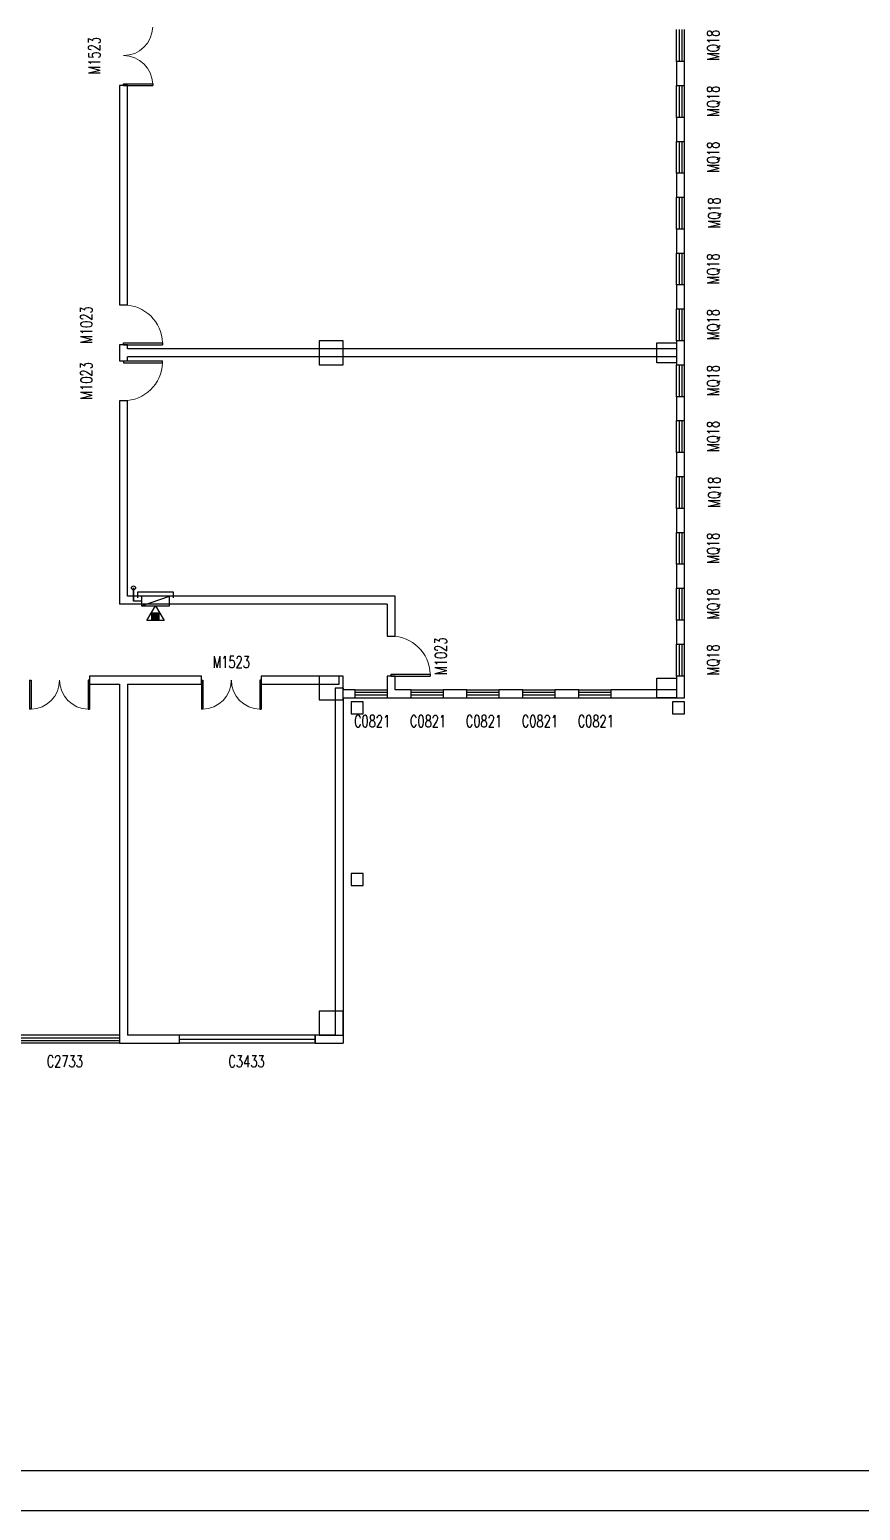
# Model space of a CAD drawing. Header units: inches. Extents: x -867 to 118033, y 851870 to 935970.
# Drawn here: x 76433 to 97233, y 851870 to 888980 of the extents above; entities that cross this region are included whole.
import ezdxf

# ---------------------------------------------------------------- set-up
doc = ezdxf.new("R2010")
doc.units = ezdxf.units.IN
doc.header["$MEASUREMENT"] = 0
for name, color, linetype in [('COLUMN', 10, 'Continuous'), ('DOOR_FIRE', 10, 'Continuous'), ('WALL', 10, 'Continuous'), ('WINDOW', 10, 'Continuous')]:
    doc.layers.add(name, color=color, linetype=linetype)
doc.styles.add('_TCH_WINDOW', font='SIMPLEX', dxfattribs={"bigfont": 'GBCBIG'})

msp = doc.modelspace()

# ---------------------------------------------------------------- linework, layer by layer
at = {"color": 1}
for p, q in [((79033, 874660), (79033, 874990)), ((79033, 874660), (79033, 874990)), ((79233, 874660), (79033, 874660)), ((79233, 874660), (79033, 874660))]:
    msp.add_line(p, q, dxfattribs=at)
at = {"color": 1, "linetype": 'Continuous', "ltscale": 2}
msp.add_line((79033, 874990), (79033, 874660), dxfattribs=at)
msp.add_line((79033, 874990), (79033, 874660), dxfattribs=at)
at = {"color": 8}
for p, q in [((79671, 874185), (79495, 874361)), ((79642, 874185), (79495, 874333)), ((79671, 874214), (79523, 874361)), ((79671, 874242), (79551, 874361)), ((79671, 874270), (79579, 874361)), ((79671, 874298), (79608, 874361)), ((79671, 874327), (79636, 874361)), ((79614, 874185), (79495, 874305)), ((79586, 874185), (79495, 874276)), ((79557, 874185), (79495, 874248)), ((79529, 874185), (79495, 874220))]:
    msp.add_line(p, q, dxfattribs=at)
at = {"color": 7}
msp.add_line((-867, 851870), (118033, 851870), dxfattribs=at)
msp.add_lwpolyline([(117033, 852870), (117033, 934970), (1633, 934970), (1633, 852870)], close=True, dxfattribs=at)
at = {"color": 30}
msp.add_lwpolyline([(80033, 874740), (80033, 874880), (79133, 874880), (79133, 874740)], dxfattribs=at)
at = {"color": 30, "linetype": 'Continuous'}
for points in [[(79933, 874780), (79233, 874780), (79233, 874540), (79933, 874780)], [(79933, 874780), (79233, 874780), (79233, 874540), (79933, 874780)], [(79933, 874780), (79233, 874780), (79233, 874540), (79933, 874540)], [(79933, 874780), (79233, 874780), (79233, 874540), (79933, 874540)]]:
    msp.add_lwpolyline(points, close=True, dxfattribs=at)
at = {"color": 2}
for points in [[(79583, 874540), (79797, 874168), (79368, 874168)], [(79671, 874185), (79495, 874185), (79495, 874361), (79671, 874361)]]:
    msp.add_lwpolyline(points, close=True, dxfattribs=at)
msp.add_circle((79033, 874990), 50, dxfattribs=at)
msp.add_circle((79033, 874990), 50, dxfattribs=at)
at = {"layer": 'COLUMN', "color": 2}
for p, q in [((84483, 872130), (84483, 871830)), ((84783, 872130), (84483, 872130)), ((84783, 871830), (84783, 872130)), ((92533, 872130), (92533, 871830)), ((92833, 872130), (92533, 872130)), ((92833, 871830), (92833, 872130)), ((84483, 871830), (84783, 871830)), ((92533, 871830), (92833, 871830)), ((84483, 867830), (84483, 867530)), ((84783, 867830), (84483, 867830)), ((84783, 867530), (84783, 867830)), ((84483, 867530), (84783, 867530))]:
    msp.add_line(p, q, dxfattribs=at)
at = {"layer": 'COLUMN', "color": 2, "ltscale": 3}
for points in [[(84283, 880580), (84283, 881180), (83683, 881180), (83683, 880580)], [(92133, 881130), (92633, 881130), (92633, 880630), (92133, 880630)], [(84283, 872180), (84283, 872780), (83683, 872780), (83683, 872180)], [(92133, 872730), (92633, 872730), (92633, 872230), (92133, 872230)], [(84283, 863780), (84283, 864380), (83683, 864380), (83683, 863780)]]:
    msp.add_lwpolyline(points, close=True, dxfattribs=at)
at = {"layer": 'DOOR_FIRE', "color": 7}
for p, q in [((76433, 872680), (76470, 872680)), ((76433, 872680), (76433, 871949)), ((76470, 872680), (76470, 871949)), ((77933, 872680), (77895, 872680)), ((77895, 872680), (77895, 871949)), ((77933, 872680), (77933, 871949)), ((76470, 871949), (76433, 871949)), ((77895, 871949), (77933, 871949))]:
    msp.add_line(p, q, dxfattribs=at)
at = {"layer": 'DOOR_FIRE', "color": 7, "lineweight": 13}
for centre, start, end in [((76451, 872680), 271.4693, 0), ((77914, 872680), 180, 268.5307)]:
    msp.add_arc(centre, 731, start, end, dxfattribs=at)
at = {"layer": 'WALL', "color": 2}
for p, q in [((92633, 888180), (92633, 887580)), ((92833, 888180), (92633, 888180)), ((92833, 887580), (92833, 888180)), ((78683, 887580), (78683, 882080)), ((78883, 887580), (78683, 887580)), ((78883, 882080), (78883, 887580)), ((92633, 887580), (92833, 887580)), ((92833, 886780), (92633, 886780)), ((92633, 886780), (92633, 886180)), ((92833, 886180), (92833, 886780)), ((92633, 886180), (92833, 886180)), ((92633, 885380), (92633, 884780)), ((92833, 885380), (92633, 885380)), ((92833, 884780), (92833, 885380)), ((92633, 884780), (92833, 884780)), ((92633, 883980), (92633, 883380)), ((92833, 883980), (92633, 883980)), ((92833, 883380), (92833, 883980)), ((92633, 883380), (92833, 883380)), ((92833, 882580), (92633, 882580)), ((92633, 882580), (92633, 881980)), ((92833, 881980), (92833, 882580)), ((78683, 882080), (78883, 882080)), ((92633, 881980), (92833, 881980)), ((78683, 881080), (78683, 880880)), ((78883, 881080), (78683, 881080)), ((78883, 880980), (78883, 881080)), ((92633, 881180), (92633, 880980)), ((92833, 881180), (92633, 881180)), ((92833, 880880), (92833, 881180)), ((78683, 880880), (78683, 880680)), ((78683, 880680), (78883, 880680)), ((92633, 880980), (78883, 880980)), ((92633, 880780), (78883, 880780)), ((78883, 880680), (78883, 880780)), ((92633, 880780), (92633, 880580)), ((92833, 880580), (92833, 880880)), ((92633, 880580), (92833, 880580)), ((78883, 879680), (78683, 879680)), ((78683, 879680), (78683, 874580)), ((78883, 874780), (78883, 879680)), ((92633, 879780), (92633, 879180)), ((92833, 879780), (92633, 879780)), ((92833, 879180), (92833, 879780)), ((92633, 879180), (92833, 879180)), ((92833, 878380), (92633, 878380)), ((92633, 878380), (92633, 877780)), ((92833, 877780), (92833, 878380)), ((92633, 877780), (92833, 877780)), ((92633, 876980), (92633, 876380)), ((92833, 876980), (92633, 876980)), ((92833, 876380), (92833, 876980)), ((92633, 876380), (92833, 876380)), ((92633, 875580), (92633, 874980)), ((92833, 875580), (92633, 875580)), ((92833, 874980), (92833, 875580)), ((85583, 874780), (78883, 874780)), ((85583, 873780), (85583, 874780)), ((92633, 874980), (92833, 874980)), ((85383, 874580), (78683, 874580)), ((85383, 874580), (85383, 873780)), ((92633, 874180), (92633, 873580)), ((92833, 874180), (92633, 874180)), ((92833, 873580), (92833, 874180)), ((85383, 873780), (85583, 873780)), ((92633, 873580), (92833, 873580)), ((77933, 872780), (77933, 872580)), ((78783, 872780), (77933, 872780)), ((77933, 872580), (78683, 872580)), ((78683, 872580), (78683, 863780)), ((80733, 872780), (78783, 872780)), ((78883, 872580), (80733, 872580)), ((78883, 872580), (78883, 863780)), ((80733, 872580), (80733, 872780)), ((82233, 872780), (82233, 872580)), ((84183, 872780), (82233, 872780)), ((82233, 872580), (84183, 872580)), ((84083, 872480), (84083, 872330)), ((84283, 872480), (84083, 872480)), ((84183, 872580), (84183, 872780)), ((84283, 872480), (84283, 872430)), ((85583, 872780), (85383, 872780)), ((85383, 872780), (85383, 872430)), ((85583, 872430), (85583, 872780)), ((92633, 872780), (92633, 872430)), ((92833, 872780), (92633, 872780)), ((92833, 872230), (92833, 872780)), ((84083, 872330), (84083, 863780)), ((84583, 872430), (84283, 872430)), ((84283, 872230), (84583, 872230)), ((84283, 872230), (84283, 863580)), ((84583, 872230), (84583, 872430)), ((85383, 872430), (85383, 872230)), ((85383, 872230), (85483, 872230)), ((85483, 872230), (85983, 872230)), ((85983, 872430), (85583, 872430)), ((85983, 872230), (85983, 872430)), ((87383, 872430), (86783, 872430)), ((86783, 872430), (86783, 872230)), ((86783, 872230), (87383, 872230)), ((87383, 872230), (87383, 872430)), ((88783, 872430), (88183, 872430)), ((88183, 872430), (88183, 872230)), ((88183, 872230), (88783, 872230)), ((88783, 872230), (88783, 872430)), ((89583, 872430), (89583, 872230)), ((90183, 872430), (89583, 872430)), ((89583, 872230), (90183, 872230)), ((90183, 872230), (90183, 872430)), ((90983, 872430), (90983, 872230)), ((92633, 872430), (90983, 872430)), ((90983, 872230), (92833, 872230)), ((78683, 863780), (78683, 863580)), ((78683, 863580), (78783, 863580)), ((78783, 863580), (80183, 863580)), ((80183, 863780), (78883, 863780)), ((80183, 863580), (80183, 863780)), ((84083, 863780), (83583, 863780)), ((83583, 863780), (83583, 863580)), ((83583, 863580), (84283, 863580))]:
    msp.add_line(p, q, dxfattribs=at)
at = {"layer": 'WINDOW', "color": 7}
for p, q in [((92633, 888180), (92633, 888980)), ((92699, 888980), (92699, 888180)), ((92766, 888980), (92766, 888180)), ((92833, 888180), (92833, 888980)), ((78783, 887618), (79514, 887618)), ((78783, 887580), (78783, 887618)), ((78783, 887580), (79514, 887580)), ((79514, 887618), (79514, 887580)), ((92633, 886780), (92633, 887580)), ((92699, 887580), (92699, 886780)), ((92766, 887580), (92766, 886780)), ((92833, 886780), (92833, 887580)), ((92633, 885380), (92633, 886180)), ((92699, 886180), (92699, 885380)), ((92766, 886180), (92766, 885380)), ((92833, 885380), (92833, 886180)), ((92633, 883980), (92633, 884780)), ((92699, 884780), (92699, 883980)), ((92766, 884780), (92766, 883980)), ((92833, 883980), (92833, 884780)), ((92633, 882580), (92633, 883380)), ((92699, 883380), (92699, 882580)), ((92766, 883380), (92766, 882580)), ((92833, 882580), (92833, 883380)), ((92633, 881180), (92633, 881980)), ((92699, 881980), (92699, 881180)), ((92766, 881980), (92766, 881180)), ((92833, 881180), (92833, 881980)), ((78783, 881080), (78783, 881130)), ((78783, 881130), (79758, 881130)), ((78783, 881080), (79758, 881080)), ((79758, 881130), (79758, 881080)), ((78783, 880680), (79758, 880680)), ((78783, 880680), (78783, 880630)), ((79758, 880630), (79758, 880680)), ((78783, 880630), (79758, 880630)), ((92633, 879780), (92633, 880580)), ((92699, 880580), (92699, 879780)), ((92766, 880580), (92766, 879780)), ((92833, 879780), (92833, 880580)), ((92633, 878380), (92633, 879180)), ((92699, 879180), (92699, 878380)), ((92766, 879180), (92766, 878380)), ((92833, 878380), (92833, 879180)), ((92633, 876980), (92633, 877780)), ((92699, 877780), (92699, 876980)), ((92766, 877780), (92766, 876980)), ((92833, 876980), (92833, 877780)), ((92633, 875580), (92633, 876380)), ((92699, 876380), (92699, 875580)), ((92766, 876380), (92766, 875580)), ((92833, 875580), (92833, 876380)), ((92633, 874180), (92633, 874980)), ((92699, 874980), (92699, 874180)), ((92766, 874980), (92766, 874180)), ((92833, 874180), (92833, 874980)), ((92633, 872780), (92633, 873580)), ((92699, 873580), (92699, 872780)), ((92766, 873580), (92766, 872780)), ((92833, 872780), (92833, 873580)), ((80733, 872680), (80733, 871949)), ((80733, 872680), (80770, 872680)), ((80770, 872680), (80770, 871949)), ((82195, 872680), (82195, 871949)), ((82233, 872680), (82195, 872680)), ((82233, 872680), (82233, 871949)), ((85483, 872830), (86458, 872830)), ((85483, 872780), (85483, 872830)), ((85483, 872780), (86458, 872780)), ((86458, 872830), (86458, 872780)), ((84583, 872430), (85383, 872430)), ((85383, 872364), (84583, 872364)), ((85383, 872297), (84583, 872297)), ((84583, 872230), (85383, 872230)), ((85983, 872430), (86783, 872430)), ((86783, 872364), (85983, 872364)), ((86783, 872297), (85983, 872297)), ((85983, 872230), (86783, 872230)), ((87383, 872430), (88183, 872430)), ((88183, 872364), (87383, 872364)), ((88183, 872297), (87383, 872297)), ((87383, 872230), (88183, 872230)), ((88783, 872430), (89583, 872430)), ((89583, 872364), (88783, 872364)), ((89583, 872297), (88783, 872297)), ((88783, 872230), (89583, 872230)), ((90183, 872430), (90983, 872430)), ((90983, 872364), (90183, 872364)), ((90983, 872297), (90183, 872297)), ((90183, 872230), (90983, 872230)), ((80770, 871949), (80733, 871949)), ((82195, 871949), (82233, 871949)), ((78683, 863780), (75983, 863780)), ((75983, 863714), (78683, 863714)), ((75983, 863647), (78683, 863647)), ((78683, 863580), (75983, 863580))]:
    msp.add_line(p, q, dxfattribs=at)
at = {"layer": 'WINDOW', "color": 4}
for p, q in [((80183, 863580), (80183, 863780)), ((83583, 863780), (80183, 863780)), ((80183, 863680), (83583, 863680)), ((83583, 863580), (80183, 863580)), ((83583, 863580), (83583, 863780))]:
    msp.add_line(p, q, dxfattribs=at)
at = {"layer": 'WINDOW', "color": 7, "lineweight": 13}
for centre, radius, start, end in [((78783, 889061), 731, 270, 358.5307), ((78783, 887599), 731, 1.4693, 90), ((78783, 881105), 975, 1.4693, 90), ((78783, 880655), 975, 270, 358.5307), ((85483, 872805), 975, 1.4693, 90), ((80751, 872680), 731, 271.4693, 0), ((82214, 872680), 731, 180, 268.5307)]:
    msp.add_arc(centre, radius, start, end, dxfattribs=at)

# ---------------------------------------------------------------- texts
at = {"layer": 'WINDOW', "color": 7, "style": '_TCH_WINDOW', "width": 0.705882}
for s, p in [('MQ18', (93695, 888200)), ('M1523', (78202, 887860)), ('MQ18', (93695, 886800)), ('MQ18', (93695, 885400)), ('MQ18', (93721, 884000)), ('MQ18', (93695, 882600)), ('M1023', (78002, 881110)), ('MQ18', (93695, 881200)), ('M1023', (78002, 879710)), ('MQ18', (93695, 879800)), ('MQ18', (93695, 878400)), ('MQ18', (93721, 877000)), ('MQ18', (93695, 875600)), ('MQ18', (93695, 874200)), ('M1023', (86876, 872810)), ('MQ18', (93695, 872800))]:
    msp.add_text(s, height=297.5, rotation=90, dxfattribs=at).set_placement(p)
for s, p in [('M1523', (81013, 872982)), ('C0821', (84553, 871499)), ('C0821', (85953, 871499)), ('C0821', (87353, 871499)), ('C0821', (88753, 871499)), ('C0821', (90153, 871499)), ('C2733', (76858, 862974)), ('C3433', (81408, 862974))]:
    msp.add_text(s, height=297.5, dxfattribs=at).set_placement(p)

doc.saveas('drawing.dxf')
